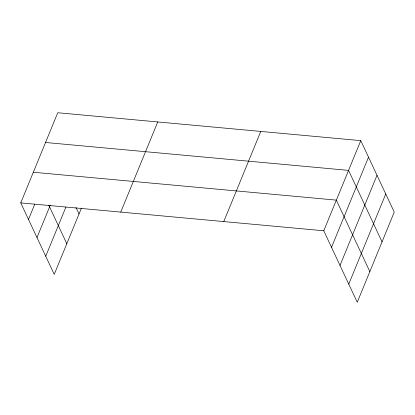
<?xml version="1.0" encoding="UTF-8"?>
<svg xmlns="http://www.w3.org/2000/svg" width="415" height="415" viewBox="0 0 415 415"><rect width="100%" height="100%" fill="white"/><g stroke="black" fill="none" stroke-linecap="round" stroke-linejoin="round"><path stroke-width="0.62" d="M81.465 208.019L54.23 274.367L20.75 202.888L57.747 112.74L360.77 140.633L394.25 212.112L357.253 302.26L323.773 230.782L360.77 140.633M28.5 219.431L34.787 204.107M36.992 237.562L50.303 205.124M45.738 256.237L65.886 207.142M120.744 212.096L157.742 121.943M223.773 221.579L260.77 131.425M331.518 247.319L368.515 157.171M340.01 265.45L377.007 175.301M348.761 284.13L385.758 193.981M45.536 142.49L348.558 170.383L382.039 241.857M33.33 172.241L336.347 200.129L369.832 271.607M20.75 202.888L323.773 230.782M76.007 207.536L79.021 213.969M48.747 205.155L66.81 243.719"/></g></svg>
